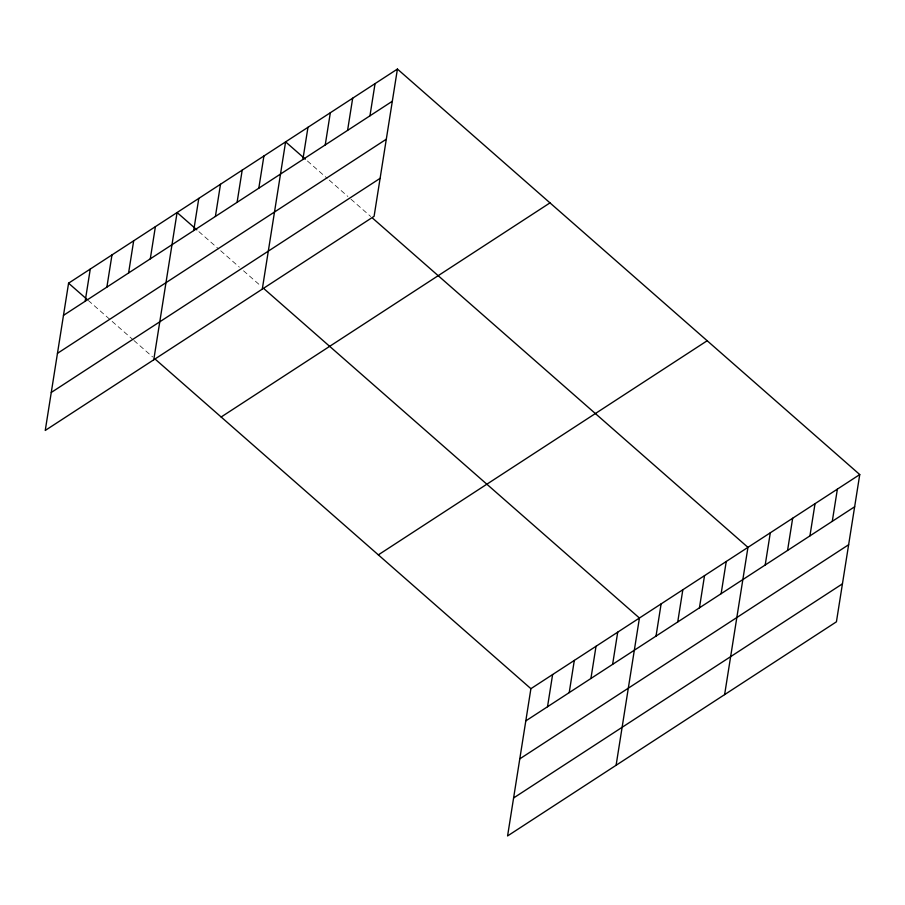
<?xml version="1.0" encoding="UTF-8"?>
<svg xmlns="http://www.w3.org/2000/svg" width="905" height="905" viewBox="0 0 905 905"><rect width="100%" height="100%" fill="white"/><g stroke="black" fill="none" stroke-linecap="round" stroke-linejoin="round"><path stroke-width="0.68" stroke-dasharray="4.53 3.39" d="M307.406 160.977L327.124 178.274M329.205 180.095L347.882 196.476M350.993 199.213L370.722 216.51M198.885 231.635L218.603 248.932M220.684 250.753L239.361 267.145M243.513 270.787L261.16 286.263M88.294 300.483L110.093 319.601M112.163 321.422L132.922 339.624M133.963 340.529L152.64 356.921"/><path stroke-width="1.36" d="M397.419 69.063L68.576 283.186L45.25 430.441L374.093 216.318L397.419 69.063L859.75 474.559L836.424 621.814L507.581 835.937L530.907 688.682L859.75 474.559M85.172 301.252L90.274 269.057M106.881 287.123L111.982 254.916M128.589 272.982L133.68 240.787M150.287 258.853L155.389 226.657M153.771 359.771L177.086 212.517L196.815 229.813M193.693 230.594L198.795 198.387M215.401 216.453L220.503 184.258M237.099 202.324L242.201 170.129M258.807 188.195L263.909 155.988M262.292 289.114L285.607 141.859L305.324 159.156M302.87 159.495L307.972 127.3M325.234 144.936L330.336 112.74M347.588 130.377L352.69 98.181M369.953 115.817L375.055 83.622M547.514 706.76L552.616 674.553M569.211 692.619L574.313 660.424M590.92 678.49L596.022 646.294M612.617 664.361L617.719 632.154M616.101 765.279L639.428 618.025L264.271 288.989M656.023 636.091L661.125 603.895M677.732 621.961L682.834 589.766M699.441 607.832L704.531 575.625M721.138 593.691L726.24 561.496M724.622 694.621L747.949 547.367L372.792 218.331M765.2 565.003L770.302 532.807M787.565 550.444L792.667 518.248M809.93 535.884L815.032 503.678M832.283 521.325L837.385 489.119M63.474 315.381L392.318 101.258M57.456 353.346L386.299 139.223M51.268 392.465L380.111 178.342M221.148 417.001L549.991 202.878M378.335 554.867L707.178 340.744M525.805 720.889L854.648 506.766M519.798 758.854L848.641 544.731M513.599 797.972L842.442 583.849M68.576 283.186L87.253 299.566M155.751 359.647L530.907 688.682"/></g></svg>
